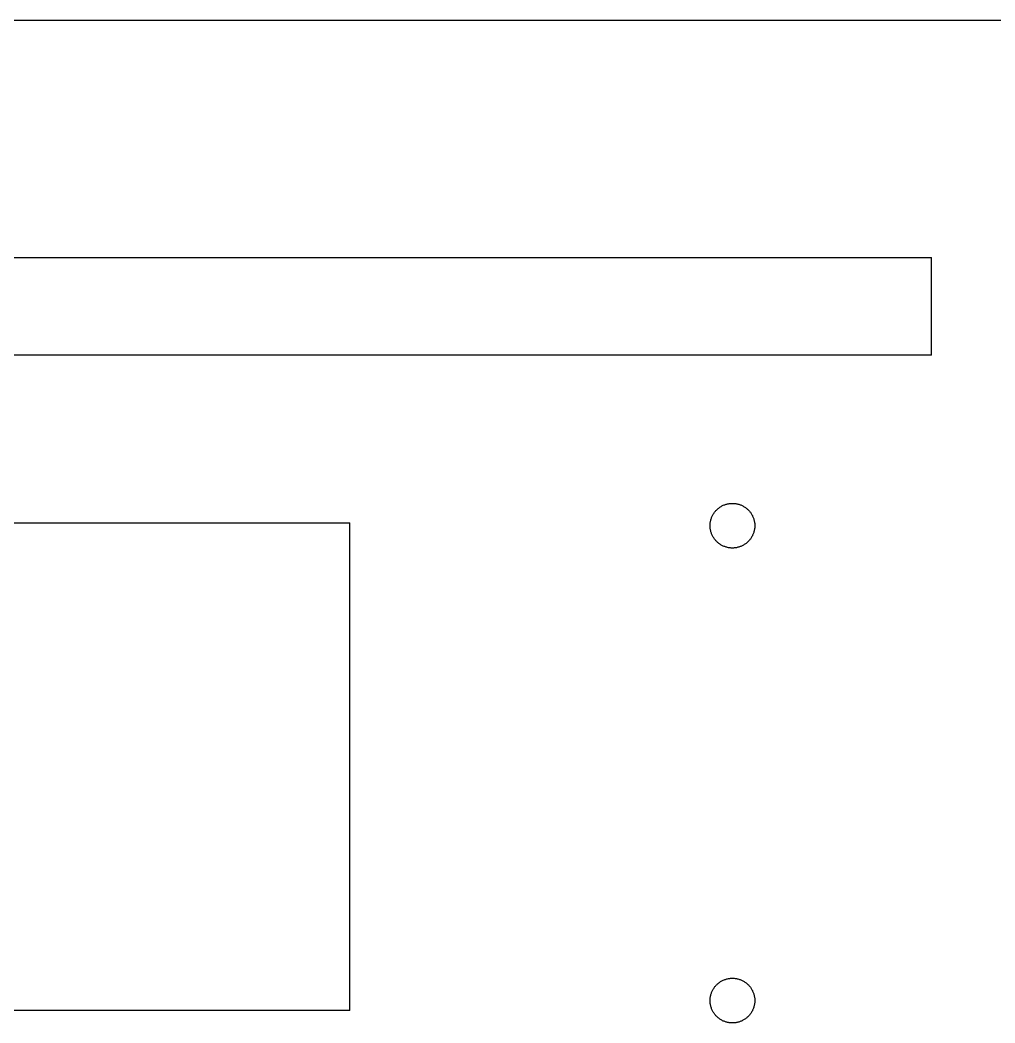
# Model space of a CAD drawing. Extents: x 1 to 453, y -1 to 123.
# Drawn here: x 216.9 to 286.7, y 51.1 to 122.9 of the extents above; entities that cross this region are included whole.
import ezdxf

# ---------------------------------------------------------------- set-up
doc = ezdxf.new("R2010")
doc.units = 0
doc.layers.get('0').update_dxf_attribs({"linetype": 'CONTINUOUS'})

msp = doc.modelspace()

# ---------------------------------------------------------------- linework, layer by layer
at = {"color": 1}
for points in [[(78.685, 122.89), (222.442, 122.89)], [(222.442, 122.89), (375.012, 122.89)], [(171.145, 105.903), (282.162, 105.903)], [(282.162, 98.908), (282.162, 105.903)], [(282.162, 98.908), (171.145, 98.908)], [(267.111, 88.102), (267.16, 88.129), (267.208, 88.154), (267.258, 88.177), (267.308, 88.198), (267.359, 88.218), (267.41, 88.236), (267.461, 88.252), (267.513, 88.266), (267.566, 88.278), (267.618, 88.289), (267.671, 88.298), (267.724, 88.305), (267.777, 88.31), (267.831, 88.314), (267.884, 88.316), (267.937, 88.316), (267.991, 88.314), (268.044, 88.31), (268.097, 88.305), (268.15, 88.298), (268.203, 88.289), (268.256, 88.278), (268.308, 88.266), (268.36, 88.252), (268.412, 88.236), (268.463, 88.218), (268.513, 88.198), (268.564, 88.177), (268.613, 88.154), (268.662, 88.129), (268.71, 88.102)], [(266.312, 86.717), (266.313, 86.772), (266.316, 86.827), (266.32, 86.882), (266.327, 86.936), (266.335, 86.989), (266.345, 87.043), (266.357, 87.095), (266.371, 87.147), (266.386, 87.199), (266.403, 87.25), (266.422, 87.3), (266.442, 87.349), (266.464, 87.398), (266.488, 87.446), (266.513, 87.493), (266.54, 87.54), (266.568, 87.585), (266.598, 87.629), (266.629, 87.673), (266.662, 87.715), (266.696, 87.756), (266.731, 87.797), (266.768, 87.836), (266.807, 87.874), (266.846, 87.91), (266.887, 87.946), (266.93, 87.98), (266.973, 88.012), (267.018, 88.044), (267.064, 88.073), (267.111, 88.102)], [(268.71, 88.102), (268.757, 88.073), (268.804, 88.044), (268.848, 88.012), (268.892, 87.98), (268.934, 87.946), (268.975, 87.91), (269.015, 87.874), (269.053, 87.836), (269.09, 87.797), (269.126, 87.756), (269.16, 87.715), (269.193, 87.673), (269.224, 87.629), (269.254, 87.585), (269.282, 87.54), (269.309, 87.493), (269.334, 87.446), (269.357, 87.398), (269.379, 87.349), (269.4, 87.3), (269.418, 87.25), (269.435, 87.199), (269.451, 87.147), (269.464, 87.095), (269.476, 87.043), (269.486, 86.989), (269.495, 86.936), (269.501, 86.882), (269.506, 86.827), (269.509, 86.772), (269.51, 86.717)], [(216.05, 86.917), (240.531, 86.917)], [(240.531, 52.043), (240.531, 86.917)], [(267.111, 85.333), (267.064, 85.361), (267.018, 85.391), (266.973, 85.422), (266.93, 85.455), (266.887, 85.489), (266.846, 85.524), (266.807, 85.561), (266.768, 85.599), (266.731, 85.638), (266.696, 85.678), (266.662, 85.719), (266.629, 85.762), (266.598, 85.805), (266.568, 85.849), (266.54, 85.895), (266.513, 85.941), (266.488, 85.988), (266.464, 86.036), (266.442, 86.085), (266.422, 86.134), (266.403, 86.185), (266.386, 86.236), (266.371, 86.287), (266.357, 86.339), (266.345, 86.392), (266.335, 86.445), (266.327, 86.499), (266.32, 86.553), (266.316, 86.607), (266.313, 86.662), (266.312, 86.717)], [(269.51, 86.717), (269.509, 86.662), (269.506, 86.607), (269.501, 86.553), (269.495, 86.499), (269.486, 86.445), (269.476, 86.392), (269.464, 86.339), (269.451, 86.287), (269.435, 86.236), (269.418, 86.185), (269.4, 86.134), (269.379, 86.085), (269.357, 86.036), (269.334, 85.988), (269.309, 85.941), (269.282, 85.895), (269.254, 85.849), (269.224, 85.805), (269.193, 85.762), (269.16, 85.719), (269.126, 85.678), (269.09, 85.638), (269.053, 85.599), (269.015, 85.561), (268.975, 85.524), (268.934, 85.489), (268.892, 85.455), (268.848, 85.422), (268.804, 85.391), (268.757, 85.361), (268.71, 85.333)], [(268.71, 85.333), (268.662, 85.306), (268.613, 85.281), (268.564, 85.258), (268.513, 85.236), (268.463, 85.217), (268.412, 85.199), (268.36, 85.183), (268.308, 85.169), (268.256, 85.156), (268.203, 85.145), (268.15, 85.136), (268.097, 85.129), (268.044, 85.124), (267.991, 85.12), (267.937, 85.119), (267.884, 85.119), (267.831, 85.12), (267.777, 85.124), (267.724, 85.129), (267.671, 85.136), (267.618, 85.145), (267.566, 85.156), (267.513, 85.169), (267.461, 85.183), (267.41, 85.199), (267.359, 85.217), (267.308, 85.236), (267.258, 85.258), (267.208, 85.281), (267.16, 85.306), (267.111, 85.333)], [(266.312, 52.743), (266.313, 52.798), (266.316, 52.853), (266.32, 52.907), (266.327, 52.961), (266.335, 53.015), (266.345, 53.068), (266.357, 53.121), (266.371, 53.173), (266.386, 53.224), (266.403, 53.275), (266.422, 53.325), (266.442, 53.375), (266.464, 53.424), (266.488, 53.472), (266.513, 53.519), (266.54, 53.565), (266.568, 53.61), (266.598, 53.655), (266.629, 53.698), (266.662, 53.741), (266.696, 53.782), (266.731, 53.822), (266.768, 53.861), (266.807, 53.899), (266.846, 53.936), (266.887, 53.971), (266.93, 54.005), (266.973, 54.038), (267.018, 54.069), (267.064, 54.099), (267.111, 54.127)], [(267.111, 54.127), (267.16, 54.154), (267.208, 54.179), (267.258, 54.202), (267.308, 54.224), (267.359, 54.243), (267.41, 54.261), (267.461, 54.277), (267.513, 54.291), (267.566, 54.304), (267.618, 54.314), (267.671, 54.323), (267.724, 54.331), (267.777, 54.336), (267.831, 54.339), (267.884, 54.341), (267.937, 54.341), (267.991, 54.339), (268.044, 54.336), (268.097, 54.331), (268.15, 54.323), (268.203, 54.314), (268.256, 54.304), (268.308, 54.291), (268.36, 54.277), (268.412, 54.261), (268.463, 54.243), (268.513, 54.224), (268.564, 54.202), (268.613, 54.179), (268.662, 54.154), (268.71, 54.127)], [(268.71, 54.127), (268.757, 54.099), (268.804, 54.069), (268.848, 54.038), (268.892, 54.005), (268.934, 53.971), (268.975, 53.936), (269.015, 53.899), (269.053, 53.861), (269.09, 53.822), (269.126, 53.782), (269.16, 53.741), (269.193, 53.698), (269.224, 53.655), (269.254, 53.61), (269.282, 53.565), (269.309, 53.519), (269.334, 53.472), (269.357, 53.424), (269.379, 53.375), (269.4, 53.325), (269.418, 53.275), (269.435, 53.224), (269.451, 53.173), (269.464, 53.121), (269.476, 53.068), (269.486, 53.015), (269.495, 52.961), (269.501, 52.907), (269.506, 52.853), (269.509, 52.798), (269.51, 52.743)], [(267.111, 51.358), (267.064, 51.386), (267.018, 51.416), (266.973, 51.448), (266.93, 51.48), (266.887, 51.514), (266.846, 51.55), (266.807, 51.586), (266.768, 51.624), (266.731, 51.663), (266.696, 51.703), (266.662, 51.745), (266.629, 51.787), (266.598, 51.83), (266.568, 51.875), (266.54, 51.92), (266.513, 51.966), (266.488, 52.014), (266.464, 52.062), (266.442, 52.11), (266.422, 52.16), (266.403, 52.21), (266.386, 52.261), (266.371, 52.313), (266.357, 52.365), (266.345, 52.417), (266.335, 52.47), (266.327, 52.524), (266.32, 52.578), (266.316, 52.633), (266.313, 52.688), (266.312, 52.743)], [(269.51, 52.743), (269.509, 52.688), (269.506, 52.633), (269.501, 52.578), (269.495, 52.524), (269.486, 52.47), (269.476, 52.417), (269.464, 52.365), (269.451, 52.313), (269.435, 52.261), (269.418, 52.21), (269.4, 52.16), (269.379, 52.11), (269.357, 52.062), (269.334, 52.014), (269.309, 51.966), (269.282, 51.92), (269.254, 51.875), (269.224, 51.83), (269.193, 51.787), (269.16, 51.745), (269.126, 51.703), (269.09, 51.663), (269.053, 51.624), (269.015, 51.586), (268.975, 51.55), (268.934, 51.514), (268.892, 51.48), (268.848, 51.448), (268.804, 51.416), (268.757, 51.386), (268.71, 51.358)], [(240.531, 52.043), (216.05, 52.043)], [(268.71, 51.358), (268.662, 51.331), (268.613, 51.306), (268.564, 51.283), (268.513, 51.262), (268.463, 51.242), (268.412, 51.224), (268.36, 51.208), (268.308, 51.194), (268.256, 51.182), (268.203, 51.171), (268.15, 51.162), (268.097, 51.155), (268.044, 51.149), (267.991, 51.146), (267.937, 51.144), (267.884, 51.144), (267.831, 51.146), (267.777, 51.149), (267.724, 51.155), (267.671, 51.162), (267.618, 51.171), (267.566, 51.182), (267.513, 51.194), (267.461, 51.208), (267.41, 51.224), (267.359, 51.242), (267.308, 51.262), (267.258, 51.283), (267.208, 51.306), (267.16, 51.331), (267.111, 51.358)]]:
    msp.add_lwpolyline(points, dxfattribs=at)
for points in [[(269.51, 86.717)], [(269.51, 52.743)]]:
    msp.add_lwpolyline(points, close=True, dxfattribs=at)

doc.saveas('drawing.dxf')
